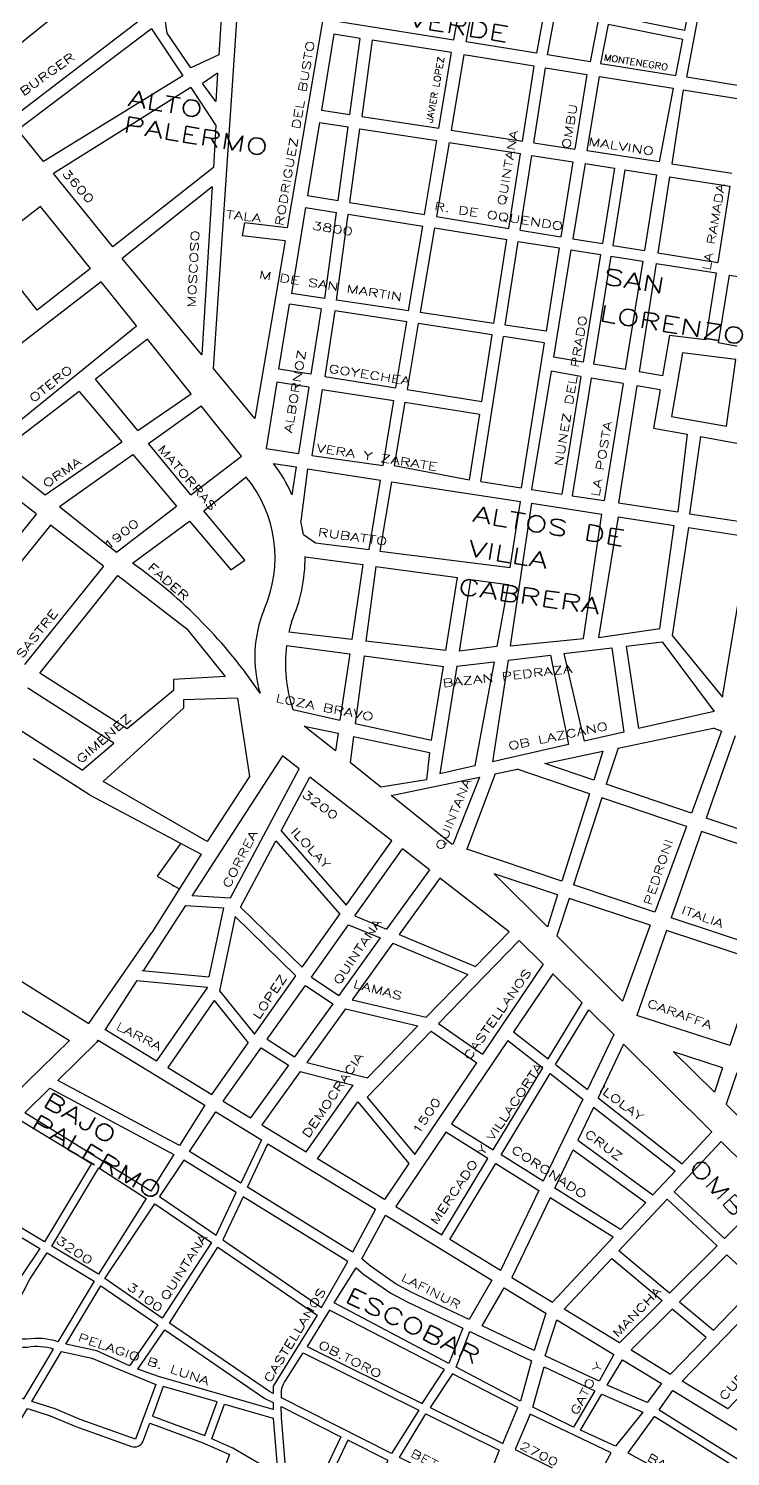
# Model space of a CAD drawing. Header units: millimetres. Extents: x 4375152 to 4409667, y 6523746 to 6549185.
# Drawn here: x 4383284 to 4384160, y 6527163 to 6528947 of the extents above; entities that cross this region are included whole.
import ezdxf

# ---------------------------------------------------------------- set-up
doc = ezdxf.new("R2010")
doc.units = ezdxf.units.MM
for name, color, linetype in [('LINEA CALLE', 252, 'Continuous'), ('NOMBRE BARRIO', 8, 'Continuous'), ('NOMBRE CALLE', 252, 'Continuous')]:
    doc.layers.add(name, color=color, linetype=linetype)
doc.styles.add('ROMANS', font='romans')
doc.styles.add('S1', font='ROMANS')

msp = doc.modelspace()

# ---------------------------------------------------------------- linework, layer by layer
at = {"layer": 'LINEA CALLE', "transparency": 33554687}
for p, q in [((4383456.8, 6528940.7), (4383434.3, 6529087.1)), ((4383218.5, 6528883.7), (4383388.4, 6529022)), ((4383527.6, 6529016.3), (4383521.2, 6528914)), ((4383436, 6528967.1), (4383260.1, 6528832.5)), ((4383436.9, 6528946.3), (4383270.1, 6528820.2)), ((4383436.9, 6528946.3), (4383476.1, 6528887.6)), ((4383486, 6528897.5), (4383456.8, 6528940.7)), ((4383521.2, 6528914), (4383486, 6528897.5)), ((4383827.2, 6528914), (4383811.3, 6528819.7)), ((4383519.7, 6528890.8), (4383500.7, 6528877.8)), ((4383519.7, 6528890.8), (4383517.5, 6528855.3)), ((4383476.1, 6528887.6), (4383302.2, 6528780.6)), ((4383486, 6528872.8), (4383314.5, 6528765.5)), ((4383486, 6528872.8), (4383517.5, 6528825.6)), ((4383517.5, 6528855.3), (4383500.7, 6528877.8)), ((4384101.2, 6528870.1), (4384086.7, 6528777.6)), ((4384101.2, 6528870.1), (4384176.5, 6528858.1)), ((4383302.2, 6528780.6), (4383270.1, 6528820.2)), ((4383517.5, 6528825.6), (4383514.3, 6528773.2)), ((4383646.8, 6528829.4), (4383631.8, 6528738.2)), ((4383646.8, 6528829.4), (4383682.7, 6528823.8)), ((4383670.2, 6528731.9), (4383682.7, 6528823.8)), ((4383684.8, 6528729.5), (4383697.4, 6528821.5)), ((4383697.4, 6528821.5), (4383793.5, 6528806.6)), ((4383811.3, 6528819.7), (4383900.3, 6528806.1)), ((4383778.2, 6528714.2), (4383793.5, 6528806.6)), ((4383808.6, 6528804.2), (4383793, 6528711.8)), ((4383808.6, 6528804.2), (4383897.8, 6528790.4)), ((4383914.4, 6528804), (4383965.8, 6528796.1)), ((4383883.2, 6528697), (4383897.8, 6528790.4)), ((4383897.3, 6528694.7), (4383911.9, 6528788.2)), ((4383911.9, 6528788.2), (4383963.3, 6528780.2)), ((4383514.3, 6528773.2), (4383388.7, 6528674.1)), ((4383963.3, 6528780.2), (4383948.4, 6528686.3)), ((4383978.5, 6528777.9), (4383963.1, 6528683.9)), ((4383978.5, 6528777.9), (4384015.3, 6528772.2)), ((4384015.3, 6528772.2), (4384000.1, 6528677.9)), ((4384028.2, 6528770.2), (4384013, 6528675.7)), ((4384028.2, 6528770.2), (4384067.9, 6528764)), ((4384086.7, 6528777.6), (4384162, 6528766.1)), ((4383388.7, 6528674.1), (4383314.5, 6528765.5)), ((4383512.8, 6528748.8), (4383400.5, 6528659.5)), ((4383512.8, 6528748.8), (4383500.1, 6528539)), ((4384067.9, 6528764), (4384052.7, 6528669.2)), ((4384084.1, 6528761.5), (4384069.3, 6528666.5)), ((4384084.1, 6528761.5), (4384159.4, 6528749.8)), ((4384159.4, 6528749.8), (4384144.3, 6528654.2)), ((4383631.8, 6528738.2), (4383670.2, 6528731.9)), ((4383298.4, 6528724.2), (4383232.3, 6528673.3)), ((4383360.7, 6528646.8), (4383298.4, 6528724.2)), ((4383629.4, 6528723.2), (4383611.8, 6528615.7)), ((4383629.4, 6528723.2), (4383668.2, 6528717)), ((4383653.5, 6528609.5), (4383668.2, 6528717)), ((4383668.1, 6528607.3), (4383682.8, 6528714.7)), ((4383682.8, 6528714.7), (4383775.8, 6528699.8)), ((4383684.8, 6528729.5), (4383778.2, 6528714.2)), ((4383553.1, 6528704.1), (4383550.3, 6528687.6)), ((4383606.7, 6528697.8), (4383553.1, 6528704.1)), ((4383758.2, 6528594), (4383775.8, 6528699.8)), ((4383790.5, 6528697.5), (4383772.6, 6528591.8)), ((4383790.5, 6528697.5), (4383881, 6528683)), ((4383793, 6528711.8), (4383883.2, 6528697)), ((4383897.3, 6528694.7), (4383948.4, 6528686.3)), ((4383603.9, 6528681.4), (4383550.3, 6528687.6)), ((4383603.9, 6528681.4), (4383566, 6528459.3)), ((4383864.6, 6528578.2), (4383881, 6528683)), ((4383878.7, 6528576.1), (4383895.1, 6528680.8)), ((4383895.1, 6528680.8), (4383946.3, 6528672.6)), ((4383963.1, 6528683.9), (4384000.1, 6528677.9)), ((4383294.5, 6528595), (4383232.3, 6528673.3)), ((4383500.1, 6528539), (4383400.5, 6528659.5)), ((4383946.3, 6528672.6), (4383929.8, 6528568.5)), ((4383960.9, 6528670.3), (4383938.9, 6528536)), ((4383960.9, 6528670.3), (4383997.9, 6528664.4)), ((4383997.9, 6528664.4), (4383976.3, 6528529.7)), ((4384010.8, 6528662.3), (4383989.1, 6528527.5)), ((4384010.8, 6528662.3), (4384050.5, 6528656)), ((4384013, 6528675.7), (4384052.7, 6528669.2)), ((4384069.3, 6528666.5), (4384144.3, 6528654.2)), ((4383360.7, 6528646.8), (4383294.5, 6528595)), ((4384050.5, 6528656), (4384028.8, 6528520.7)), ((4384067.2, 6528653.3), (4384045.9, 6528517.8)), ((4384067.2, 6528653.3), (4384142.2, 6528641.3)), ((4384142.2, 6528641.3), (4384129, 6528557.7)), ((4383374.2, 6528630.1), (4383184.3, 6528483.9)), ((4383418.4, 6528575.2), (4383374.2, 6528630.1)), ((4384158.5, 6528638.7), (4384144.7, 6528554.1)), ((4384158.5, 6528638.7), (4384233, 6528626.9)), ((4383653.5, 6528609.5), (4383611.8, 6528615.7)), ((4383758.2, 6528594), (4383668.1, 6528607.3)), ((4383648.9, 6528596.3), (4383609.6, 6528602.3)), ((4383665.9, 6528593.8), (4383653.6, 6528512)), ((4383756, 6528580.1), (4383665.9, 6528593.8)), ((4383864.6, 6528578.2), (4383772.6, 6528591.8)), ((4383231.8, 6528424.1), (4383418.4, 6528575.2)), ((4383742.3, 6528497.7), (4383756, 6528580.1)), ((4383770.3, 6528578), (4383756.3, 6528495.5)), ((4383862.4, 6528564), (4383770.3, 6528578)), ((4383929.8, 6528568.5), (4383878.7, 6528576.1)), ((4383431.9, 6528558.5), (4383367, 6528508.8)), ((4383486.8, 6528490.3), (4383431.9, 6528558.5)), ((4383848.2, 6528380.7), (4383876.5, 6528561.9)), ((4383849.4, 6528480.5), (4383862.4, 6528564)), ((4383927.5, 6528554.2), (4383876.5, 6528561.9)), ((4383927.5, 6528554.2), (4383898.8, 6528372.8)), ((4384083.9, 6528563.1), (4384075.2, 6528512.8)), ((4384129, 6528557.7), (4384083.9, 6528563.1)), ((4384184.7, 6528546.3), (4384144.7, 6528554.1)), ((4383976.3, 6528529.7), (4383938.9, 6528536)), ((4384100.3, 6528541.3), (4384086.5, 6528461.9)), ((4384167, 6528533.2), (4384100.3, 6528541.3)), ((4383566, 6528459.3), (4383514.4, 6528521.8)), ((4383936, 6528518.5), (4383911.8, 6528370.8)), ((4383973.4, 6528512.1), (4383936, 6528518.5)), ((4384028.8, 6528520.7), (4383989.1, 6528527.5)), ((4384075.2, 6528512.8), (4384045.9, 6528517.8)), ((4384155.1, 6528449.7), (4384167, 6528533.2)), ((4383420.2, 6528444.3), (4383367, 6528508.8)), ((4383633.6, 6528498.6), (4383620.6, 6528415.8)), ((4383653.6, 6528512), (4383742.3, 6528497.7)), ((4383973.4, 6528512.1), (4383949.7, 6528365)), ((4383986.3, 6528509.9), (4383962.6, 6528363)), ((4384025.9, 6528503.2), (4383986.3, 6528509.9)), ((4384025.9, 6528503.2), (4384002.4, 6528356.9)), ((4384043.2, 6528500.2), (4384020.3, 6528354.1)), ((4384072.2, 6528495.3), (4384043.2, 6528500.2)), ((4383346.8, 6528493.3), (4383242.5, 6528413.3)), ((4383346.8, 6528493.3), (4383400.2, 6528430.4)), ((4383420.2, 6528444.3), (4383486.8, 6528490.3)), ((4383650.4, 6528495.9), (4383637.3, 6528413.2)), ((4383650.4, 6528495.9), (4383739.7, 6528481.9)), ((4383726.2, 6528400.7), (4383739.7, 6528481.9)), ((4383756.3, 6528495.5), (4383849.4, 6528480.5)), ((4384072.1, 6528495.3), (4384063.8, 6528447.3)), ((4383433.3, 6528428.4), (4383499.1, 6528475.1)), ((4383549.5, 6528412.6), (4383499.1, 6528475.1)), ((4383753.6, 6528479.7), (4383740.3, 6528400.7)), ((4383753.6, 6528479.7), (4383846.9, 6528465)), ((4383834.1, 6528382.9), (4383846.9, 6528465)), ((4384063.8, 6528447.3), (4384106.2, 6528439.7)), ((4384086.5, 6528461.9), (4384155.1, 6528449.7)), ((4383304.1, 6528364), (4383400.2, 6528430.4)), ((4383486.4, 6528364), (4383433.3, 6528428.4)), ((4384106.2, 6528439.7), (4384094.4, 6528342.7)), ((4384122.8, 6528436.8), (4384108.9, 6528340.4)), ((4384122.8, 6528436.8), (4384167.9, 6528428.8)), ((4383242.5, 6528413.3), (4383304.1, 6528364)), ((4383322.1, 6528349.6), (4383413.7, 6528414.5)), ((4383413.7, 6528414.5), (4383468.4, 6528350.1)), ((4383486.4, 6528364), (4383549.5, 6528412.6)), ((4383580.1, 6528422), (4383620.6, 6528415.8)), ((4383637.3, 6528413.2), (4383726.2, 6528400.7)), ((4383589.6, 6528403.3), (4383617.9, 6528398.9)), ((4383617.9, 6528398.9), (4383612.5, 6528364)), ((4383632.1, 6528396.7), (4383623.4, 6528331.3)), ((4383632.1, 6528396.7), (4383723.2, 6528382.6)), ((4383740.3, 6528400.7), (4383834.1, 6528382.9)), ((4383293.1, 6528340.2), (4383229.3, 6528389.8)), ((4383502.6, 6528344.3), (4383555.1, 6528386.5)), ((4383708.8, 6528295.6), (4383723.2, 6528382.6)), ((4383736.8, 6528380.5), (4383722.2, 6528293.9)), ((4383736.8, 6528380.5), (4383897.7, 6528355.6)), ((4383848.2, 6528380.7), (4383898.8, 6528372.8)), ((4383885, 6528273.5), (4383897.7, 6528355.6)), ((4383911.8, 6528370.8), (4383949.7, 6528365)), ((4383962.6, 6528363), (4384002.4, 6528356.9)), ((4383293.4, 6528340.5), (4383190, 6528212.5)), ((4383322.1, 6528349.6), (4383393.5, 6528292.4)), ((4383393.5, 6528292.4), (4383468.4, 6528350.1)), ((4383553.7, 6528282.3), (4383502.6, 6528344.3)), ((4383911.8, 6528353.5), (4383885, 6528175.6)), ((4383911.8, 6528353.5), (4383999.4, 6528339.9)), ((4383976.6, 6528184.7), (4383999.4, 6528339.9)), ((4384020.3, 6528354.1), (4384094.4, 6528342.7)), ((4384108.9, 6528340.4), (4384186.3, 6528328.5)), ((4383310.9, 6528326.4), (4383208.6, 6528199.7)), ((4383377, 6528275), (4383310.9, 6528326.4)), ((4383413.3, 6528278.6), (4383484.4, 6528331.3)), ((4383484.4, 6528331.3), (4383536.3, 6528270.2)), ((4384020, 6528336.7), (4383995.5, 6528186)), ((4384020, 6528336.7), (4384089.9, 6528325.9)), ((4384071.9, 6528197.3), (4384089.9, 6528325.9)), ((4384107.6, 6528323.2), (4384087.2, 6528188.5)), ((4384107.6, 6528323.2), (4384183.4, 6528311.5)), ((4383626.7, 6528314.5), (4383641.9, 6528304)), ((4383641.9, 6528304), (4383708.8, 6528295.6)), ((4384150.3, 6528111.3), (4384183.4, 6528311.5)), ((4383628.8, 6528286.8), (4383701.2, 6528276.9)), ((4383722.2, 6528293.9), (4383885, 6528273.5)), ((4383377, 6528275), (4383278.4, 6528152)), ((4383536.3, 6528270.2), (4383553.7, 6528282.3)), ((4383701.2, 6528276.9), (4383687.3, 6528183.3)), ((4383717.1, 6528274.7), (4383704.8, 6528181.2)), ((4383717.1, 6528274.7), (4383819.4, 6528260.7)), ((4383297.8, 6528141.4), (4383395.2, 6528263.5)), ((4383395.2, 6528263.5), (4383481, 6528196.8)), ((4383804.8, 6528169.6), (4383819.4, 6528260.7)), ((4383835.4, 6528258.5), (4383821.3, 6528168.6)), ((4383835.4, 6528258.5), (4383882.5, 6528252)), ((4383882.5, 6528252), (4383868.3, 6528174.6)), ((4383481, 6528196.8), (4383528.9, 6528137.2)), ((4383995.5, 6528186), (4384071.9, 6528197.3)), ((4383687.3, 6528183.3), (4383608.5, 6528192.5)), ((4383804.8, 6528169.6), (4383704.8, 6528181.2)), ((4383885, 6528175.6), (4383976.6, 6528184.7)), ((4384029.7, 6528175), (4384075, 6528180.3)), ((4384075, 6528180.3), (4384139.8, 6528093.5)), ((4384087.2, 6528188.5), (4384150.3, 6528111.3)), ((4383605.6, 6528176), (4383684.7, 6528165.4)), ((4383684.7, 6528165.4), (4383672.4, 6528082.8)), ((4383702.5, 6528163), (4383691.4, 6528078.6)), ((4383702.5, 6528163), (4383801.6, 6528149.7)), ((4383868.3, 6528174.6), (4383821.3, 6528168.6)), ((4383882.3, 6528157.7), (4383935.4, 6528163.9)), ((4383935.4, 6528163.9), (4383957.8, 6528052.1)), ((4383952.1, 6528165.9), (4384011.9, 6528172.9)), ((4383952.1, 6528165.9), (4383977.3, 6528056.5)), ((4384011.9, 6528172.9), (4384026.8, 6528067.8)), ((4384029.7, 6528175), (4384045.4, 6528072)), ((4383406.7, 6528071.7), (4383297.8, 6528141.4)), ((4383786.9, 6528057.5), (4383801.6, 6528149.7)), ((4383818.4, 6528150.2), (4383797.2, 6528015.6)), ((4383818.4, 6528150.2), (4383864.8, 6528155.6)), ((4383864.8, 6528155.6), (4383840.9, 6528025.5)), ((4383882.3, 6528157.7), (4383863.1, 6528030.6)), ((4383528.9, 6528137.2), (4383464.5, 6528133.6)), ((4383464.5, 6528133.6), (4383464.5, 6528119.8)), ((4383389.9, 6528053.8), (4383282.5, 6528122.6)), ((4383464.5, 6528119.8), (4383406.7, 6528071.7)), ((4383544.6, 6528110.2), (4383476.9, 6528108.1)), ((4383476.9, 6528108.1), (4383476.9, 6528097.5)), ((4383544.6, 6528110.2), (4383559.4, 6528012.1)), ((4383476.9, 6528097.5), (4383376.8, 6528005.9)), ((4383613.7, 6528095.8), (4383672.4, 6528082.8)), ((4384139.8, 6528093.5), (4384045.4, 6528072)), ((4383350.6, 6528020), (4383254.1, 6528082)), ((4383666.7, 6528044.1), (4383627.7, 6528075.3)), ((4383627.7, 6528075.3), (4383670, 6528066.4)), ((4383691.4, 6528078.6), (4383786.9, 6528057.5)), ((4384019.8, 6528047.7), (4384138.3, 6528072.5)), ((4384148.8, 6528068.9), (4384138.3, 6528072.5)), ((4383350.6, 6528020), (4383389.9, 6528053.8)), ((4383670, 6528066.4), (4383666.7, 6528044.1)), ((4383689.3, 6528062.3), (4383685, 6528029.5)), ((4383689.3, 6528062.3), (4383784.4, 6528042.2)), ((4383957.8, 6528052.1), (4383863.1, 6528030.6)), ((4384026.8, 6528067.8), (4383977.3, 6528056.5)), ((4384148.8, 6528068.9), (4384111.3, 6527966.6)), ((4384165.8, 6528063.2), (4384129.8, 6527960.3)), ((4383359.7, 6527989.3), (4383289.5, 6528034.4)), ((4383600.7, 6528038), (4383487.7, 6527863.6)), ((4383621.5, 6528021.8), (4383600.7, 6528038)), ((4383784.4, 6528042.2), (4383780.5, 6528008.1)), ((4383928.1, 6528028.6), (4384000.9, 6528043.8)), ((4384000.9, 6528043.8), (4383989.5, 6528007.8)), ((4384019.8, 6528047.7), (4384005, 6528002.5)), ((4383535.7, 6527860.6), (4383621.5, 6528021.8)), ((4383589.9, 6528019.9), (4383588.9, 6528019.9)), ((4383723.3, 6527998.9), (4383685, 6528029.5)), ((4383840.9, 6528025.5), (4383797.2, 6528015.6)), ((4383866.2, 6528015.6), (4383893.6, 6528021.3)), ((4383984.1, 6527990.7), (4383893.6, 6528021.3)), ((4383989.5, 6528007.8), (4383928.1, 6528028.6)), ((4383506.6, 6527930.9), (4383376.8, 6528005.9)), ((4383559.4, 6528012.1), (4383506.6, 6527930.9)), ((4383599, 6527944.2), (4383634.8, 6528011.5)), ((4383737.3, 6527931.9), (4383634.8, 6528011.5)), ((4383780.5, 6528008.1), (4383723.3, 6527998.9)), ((4383736.3, 6527988.5), (4383846.5, 6528011.5)), ((4383846.5, 6528011.5), (4383813.5, 6527927.1)), ((4383866.2, 6528015.6), (4383831, 6527921.3)), ((4384111.3, 6527966.6), (4384005, 6528002.5)), ((4383359.7, 6527989.3), (4383499.2, 6527915.3)), ((4383812.7, 6527927.4), (4383736.3, 6527988.5)), ((4383984.1, 6527990.7), (4383949.6, 6527881.5)), ((4383999.5, 6527985.5), (4383964, 6527876.7)), ((4384105.1, 6527949.8), (4383999.5, 6527985.5)), ((4384105.1, 6527949.8), (4384065.8, 6527842.6)), ((4384241.9, 6527922.4), (4384129.8, 6527960.3)), ((4383473.6, 6527928.9), (4383444, 6527887.7)), ((4383548.3, 6527849), (4383592.5, 6527932)), ((4383592.5, 6527932), (4383672.4, 6527840.4)), ((4383599, 6527944.2), (4383680.1, 6527851.3)), ((4383680.1, 6527851.3), (4383737.3, 6527931.9)), ((4384123.8, 6527943.5), (4384086.1, 6527835.8)), ((4384236.3, 6527905.5), (4384123.8, 6527943.5)), ((4383499.2, 6527915.3), (4383437.3, 6527817.3)), ((4383690.9, 6527838), (4383750.4, 6527921.7)), ((4383784.1, 6527895.6), (4383750.4, 6527921.7)), ((4383949.6, 6527881.5), (4383831, 6527921.3)), ((4383784.1, 6527895.6), (4383730.6, 6527821.4)), ((4383444, 6527887.7), (4383471.8, 6527871.9)), ((4383463.3, 6527876.7), (4383463.3, 6527875.2)), ((4383797.2, 6527885.4), (4383746.3, 6527814.8)), ((4383883.8, 6527818.3), (4383797.2, 6527885.4)), ((4383944.2, 6527864.5), (4383865, 6527890.6)), ((4383865, 6527890.6), (4383931.6, 6527824.5)), ((4384065.8, 6527842.6), (4383964, 6527876.7)), ((4383487.5, 6527863.6), (4383535.7, 6527860.6)), ((4383944.2, 6527864.5), (4383931.6, 6527824.5)), ((4383958.5, 6527859.8), (4383943.2, 6527813)), ((4384059.8, 6527826.5), (4383958.5, 6527859.8)), ((4383479.6, 6527851.1), (4383426.8, 6527769.6)), ((4383479.6, 6527851.1), (4383527.1, 6527848.1)), ((4383527.1, 6527848.1), (4383508.8, 6527761.8)), ((4383548.3, 6527849), (4383625.1, 6527773.9)), ((4383625.1, 6527773.9), (4383672.4, 6527840.4)), ((4383541.7, 6527837.4), (4383522.1, 6527744.6)), ((4383541.7, 6527837.4), (4383617.5, 6527763.1)), ((4383636.8, 6527761.7), (4383683.2, 6527827.1)), ((4383683.2, 6527827.1), (4383722.8, 6527810.6)), ((4383690.9, 6527838), (4383730.6, 6527821.4)), ((4384059.8, 6527826.5), (4384025.1, 6527731.7)), ((4384200.2, 6527797.6), (4384086.1, 6527835.8)), ((4383358.9, 6527703.6), (4383437.3, 6527817.3)), ((4383722.8, 6527810.6), (4383671, 6527738.8)), ((4383738.5, 6527804), (4383687.5, 6527733.3)), ((4383738.5, 6527804), (4383832.1, 6527765)), ((4383746.3, 6527814.8), (4383841.8, 6527775)), ((4383795.5, 6527703.5), (4383896.3, 6527807.4)), ((4383841.8, 6527775), (4383883.8, 6527818.3)), ((4383896.3, 6527807.4), (4383926.2, 6527777.6)), ((4383943.2, 6527813), (4384025.1, 6527731.7)), ((4384080.4, 6527819.7), (4384043.2, 6527713.8)), ((4384194.9, 6527782), (4384080.4, 6527819.7)), ((4383425, 6527769.8), (4383508.8, 6527761.8)), ((4383926.2, 6527777.6), (4383850.6, 6527665.5)), ((4384194.9, 6527782), (4384159.5, 6527676.1)), ((4383269.8, 6527759.4), (4383358.9, 6527703.6)), ((4383418.8, 6527757.3), (4383379.3, 6527696.3)), ((4383418.8, 6527757.3), (4383506.9, 6527749)), ((4383506.9, 6527749), (4383443.5, 6527657.1)), ((4383565.8, 6527690.5), (4383617.5, 6527763.1)), ((4383581.5, 6527684), (4383629.2, 6527751.1)), ((4383629.2, 6527751.1), (4383663.4, 6527728.2)), ((4383636.8, 6527761.7), (4383671, 6527738.8)), ((4383780.1, 6527711.4), (4383832.1, 6527765)), ((4383938.2, 6527765.7), (4383889.3, 6527693.3)), ((4383938.2, 6527765.7), (4383974.7, 6527729.4)), ((4383515.4, 6527732.2), (4383457.6, 6527648.5)), ((4383515.4, 6527732.2), (4383558, 6527679.5)), ((4383522.1, 6527744.6), (4383565.8, 6527690.5)), ((4383687.5, 6527733.3), (4383780.1, 6527711.4)), ((4383663.4, 6527728.2), (4383615.6, 6527661.9)), ((4383679.3, 6527722), (4383630.9, 6527654.8)), ((4383679.3, 6527722), (4383769.6, 6527700.6)), ((4383932.5, 6527659.6), (4383974.7, 6527729.4)), ((4383941.8, 6527652.3), (4383983.2, 6527720.9)), ((4383983.2, 6527720.9), (4384014.3, 6527690)), ((4384159.5, 6527676.1), (4384043.2, 6527713.8)), ((4383378.9, 6527696.5), (4383443.5, 6527657.1)), ((4383706.7, 6527635.7), (4383769.6, 6527700.6)), ((4383795.5, 6527703.5), (4383850.6, 6527665.5)), ((4383370.5, 6527682.8), (4383369.3, 6527680.8)), ((4383512.3, 6527615.1), (4383558, 6527679.5)), ((4383581.5, 6527684), (4383615.6, 6527661.9)), ((4383706.5, 6527611.8), (4383786.4, 6527694.1)), ((4383786.4, 6527694.1), (4383843.3, 6527654.7)), ((4383882.1, 6527682.6), (4383811.9, 6527578.5)), ((4383882.1, 6527682.6), (4383925.7, 6527648.4)), ((4383889.3, 6527693.3), (4383932.5, 6527659.6)), ((4384014.3, 6527690), (4383981.4, 6527621.3)), ((4384026.7, 6527677.7), (4383994.7, 6527610.8)), ((4384026.7, 6527677.7), (4384136.9, 6527568.1)), ((4383526.5, 6527606.5), (4383574, 6527673.4)), ((4383574, 6527673.4), (4383608, 6527651.4)), ((4384150.2, 6527648.1), (4384089.1, 6527668.2)), ((4384089.1, 6527668.2), (4384140, 6527617.7)), ((4383457.6, 6527648.5), (4383512.3, 6527615.1)), ((4383608, 6527651.4), (4383560.7, 6527585.7)), ((4383622.8, 6527643.5), (4383574.8, 6527577)), ((4383622.8, 6527643.5), (4383689.1, 6527626.8)), ((4383630.9, 6527654.8), (4383706.7, 6527635.7)), ((4383941.8, 6527652.3), (4383981.4, 6527621.3)), ((4384150.2, 6527648.1), (4384140, 6527617.7)), ((4384168, 6527642.2), (4384154.9, 6527602.9)), ((4383935, 6527641.1), (4383975.6, 6527609.3)), ((4383526.5, 6527606.5), (4383560.7, 6527585.7)), ((4383989, 6527598.8), (4383969.3, 6527557.7)), ((4384015.7, 6527407.6), (4384015.7, 6527407.1))]:
    msp.add_line(p, q, dxfattribs=at)
for points in [[(4383958, 6529055.4), (4384009.7, 6529034.9), (4383984.9, 6528905.1), (4383931.5, 6528913.6)], [(4383849.5, 6529034.7), (4383936.7, 6529018.3), (4383917.9, 6528915.8), (4383830.2, 6528929.9)], [(4383832.6, 6529031), (4383831.5, 6529031.8), (4383666.8, 6528961.1), (4383666, 6528956.3), (4383814.6, 6528932.4)], [(4384102.6, 6528944.4), (4384009.5, 6528963.1), (4384018.6, 6529013.5), (4384055.6, 6529006.1), (4384112.3, 6528994.7)], [(4384105.4, 6528885.7), (4384122.3, 6528974.1), (4384193, 6528962.4), (4384179, 6528873.9)], [(4384100.4, 6528933), (4384007.2, 6528951.7), (4383997.9, 6528903), (4384091.8, 6528887.9)], [(4383649.2, 6528844.5), (4383684.8, 6528839.1), (4383697.8, 6528934.4), (4383664.8, 6528939.6)], [(4383981.2, 6528793.8), (4383996.4, 6528886.8), (4384088.7, 6528872.1), (4384071, 6528780)], [(4383472.2, 6527551.4), (4383320, 6527632.5), (4383369.3, 6527680.8), (4383370.5, 6527682.8), (4383503.7, 6527601.5)], [(4383484.7, 6527543.8), (4383517.5, 6527593.1), (4383574.4, 6527558.4), (4383548.6, 6527504.2)], [(4383644.3, 6527534.6), (4383694.6, 6527605.9), (4383758.3, 6527528.6), (4383728, 6527483.6)], [(4383799.8, 6527439.8), (4383857.1, 6527534.8), (4383804.6, 6527567.7), (4383742.1, 6527475)], [(4384211.6, 6527493.7), (4384152.6, 6527435.1), (4384089.8, 6527493.5), (4384148.6, 6527556.4)], [(4383940.6, 6527497.8), (4383963.6, 6527545.8), (4384054.4, 6527479.9), (4384022.9, 6527446.2)], [(4383809.8, 6527433.7), (4383867.1, 6527528.6), (4383920.8, 6527494.9), (4383873, 6527395.1)], [(4383526.2, 6527433.3), (4383649.2, 6527348.8), (4383682.1, 6527406.4), (4383551.7, 6527486.9)], [(4383938, 6527355.5), (4384013.8, 6527436.5), (4383934.9, 6527486), (4383887.2, 6527386.5)], [(4384080.9, 6527484), (4384143.4, 6527426), (4384083.9, 6527366.8), (4384020.8, 6527419.7)], [(4383520, 6527424.4), (4383643.9, 6527339.2), (4383589, 6527250.7), (4383589, 6527241.3), (4383584.3, 6527243.7), (4383459.5, 6527329.3)], [(4383952.5, 6527346.7), (4384011.9, 6527410.2), (4384074.6, 6527357.6), (4384021.4, 6527304.6)], [(4384138.8, 6527320.7), (4384194.8, 6527378.3), (4384155.6, 6527414.7), (4384096.6, 6527356.1)], [(4383665.3, 6527354.7), (4383692.8, 6527398.4), (4383702.4, 6527390.1), (4383735.8, 6527366.7), (4383757.1, 6527355.5), (4383825.9, 6527322.9), (4383808.4, 6527279)], [(4383368.9, 6527294.5), (4383330.3, 6527303), (4383373.9, 6527376), (4383444.9, 6527327.2), (4383444.9, 6527327.2), (4383409.8, 6527275.8)], [(4384099.7, 6527256.8), (4384206.9, 6527367), (4384253.3, 6527323.9), (4384156.6, 6527222.1)], [(4383775.1, 6527229), (4383802.8, 6527271.3), (4383659.3, 6527345.6), (4383631.4, 6527300.3)], [(4384085.3, 6527265.7), (4384129.7, 6527311.3), (4384087.3, 6527346.9), (4384035.9, 6527295.8)], [(4383817.5, 6527274.2), (4383834.7, 6527318.7), (4383911.5, 6527282.2), (4383897.7, 6527231.9)], [(4383348.2, 6527208.9), (4383316.8, 6527222.4), (4383287.8, 6527231.6), (4383324.8, 6527293.7), (4383362.4, 6527285.5), (4383442.3, 6527252.7), (4383417.2, 6527184.3)], [(4383913.1, 6527224.3), (4383927.4, 6527274.7), (4383990.6, 6527244.7), (4383964.1, 6527199.5)], [(4383438.2, 6527213), (4383503.7, 6527188.8), (4383519, 6527230.8), (4383451.8, 6527250.3)], [(4383875.7, 6527179.1), (4383894.7, 6527223.7), (4383812.8, 6527266.1), (4383785.1, 6527224)], [(4383973, 6527195.4), (4383999.5, 6527240.5), (4384050.8, 6527218), (4384016.5, 6527175.7)], [(4383512.6, 6527184.6), (4383528.4, 6527228.1), (4383589, 6527210.5), (4383594.7, 6527140.2), (4383538.8, 6527173.2)], [(4383848, 6527110.6), (4383746.9, 6527161.6), (4383779.8, 6527215.9), (4383871.4, 6527170.5)], [(4383995.5, 6527138.5), (4384011.2, 6527167.2), (4383910.1, 6527215.5), (4383891.4, 6527171.3), (4383987.7, 6527123.4)], [(4384031.9, 6527167.4), (4384142.7, 6527107.3), (4384185.3, 6527137.3), (4384064.7, 6527212.6)]]:
    msp.add_lwpolyline(points, close=True, dxfattribs=at)
for points in [[(4383514.4, 6528521.8), (4383547.4, 6529012.8), (4383657, 6528993), (4383606.7, 6528697.8)], [(4383811.7, 6528916.8), (4383712.6, 6528932), (4383699.6, 6528836.8), (4383796, 6528822.1), (4383811.7, 6528916.8)], [(4383900.3, 6528806.1), (4383914.9, 6528899.8), (4383827.2, 6528913.8)], [(4383914.4, 6528804), (4383929, 6528897.5), (4383980.6, 6528889.3), (4383965.8, 6528796.1)], [(4383207.9, 6527611), (4383274.6, 6527719.5), (4383334.5, 6527682.6), (4383263.1, 6527612.6), (4383232.7, 6527595.3), (4383207.9, 6527611)], [(4383706.5, 6527611.8), (4383765.9, 6527539.8), (4383843.3, 6527654.7)], [(4383811.9, 6527578.5), (4383863.9, 6527545.9), (4383925.7, 6527648.4)], [(4383574.8, 6527577), (4383630.1, 6527543.3), (4383689.1, 6527626.8)], [(4383975.6, 6527609.3), (4383926.4, 6527506.6), (4383873.8, 6527539.7), (4383935, 6527641.1)], [(4383436.3, 6527494.3), (4383278.7, 6527591.9), (4383310.2, 6527622.9), (4383465, 6527540), (4383436.3, 6527494.3), (4383436.3, 6527494.3)], [(4383994.7, 6527610.8), (4384099.8, 6527528.5), (4384136.9, 6527568.1)], [(4384268.2, 6527609.2), (4384238, 6527520.5), (4384154.9, 6527602.9)], [(4383969.3, 6527557.7), (4384063.3, 6527489.5), (4384090.9, 6527519), (4383989, 6527598.8)], [(4383267.8, 6527586.2), (4383362.3, 6527528.8), (4383303.4, 6527430.8), (4383197.6, 6527494.3), (4383229.6, 6527541.2), (4383248.4, 6527569.8), (4383256.3, 6527579.2), (4383267.8, 6527586.2)], [(4383557.1, 6527499), (4383582.5, 6527553.4), (4383716.9, 6527471.5), (4383688.2, 6527417.8)], [(4383370.8, 6527390.3), (4383312.6, 6527425.3), (4383371.4, 6527523.2), (4383430.5, 6527485.1), (4383430.5, 6527485.1), (4383370.8, 6527390.3), (4383370.8, 6527390.3)], [(4383447.1, 6527487.5), (4383502.1, 6527450), (4383517.7, 6527439.1), (4383517.7, 6527439.1), (4383543, 6527492.3), (4383543, 6527492.3), (4383477.4, 6527532.9), (4383447.1, 6527487.5)], [(4383688.2, 6527417.8), (4383686.8, 6527418.7), (4383557.1, 6527499)], [(4383378.6, 6527384.9), (4383441.1, 6527478.5), (4383496.3, 6527440.9), (4383511.9, 6527430), (4383511.9, 6527430), (4383450.5, 6527335.5), (4383450.5, 6527335.5), (4383378.6, 6527384.9)], [(4383699.9, 6527409.6), (4383729.1, 6527464.1)], [(4383729.1, 6527464.1), (4383862.2, 6527382.9), (4383833.8, 6527333.7)], [(4383833.8, 6527333.7), (4383763, 6527367.3), (4383742.7, 6527377.9), (4383710.5, 6527400.5), (4383699.9, 6527409.6)], [(4383849.9, 6527326), (4383877.3, 6527373.6), (4383929.7, 6527341.7), (4383914.9, 6527295.2)], [(4383453.8, 6527321.1), (4383578.8, 6527235.3), (4383589, 6527230.1), (4383589, 6527221.2), (4383445.9, 6527262.6), (4383420.2, 6527272), (4383453.8, 6527321.1)], [(4383914.9, 6527295.2), (4383849.9, 6527326)], [(4383928.8, 6527288.6), (4383943.2, 6527333.5), (4384014.4, 6527290), (4383996.3, 6527256.6)], [(4383996.3, 6527256.6), (4383928.8, 6527288.6)], [(4384006.2, 6527251.9), (4384025.4, 6527283.3), (4384073.9, 6527253.7), (4384056.1, 6527230)], [(4384056.1, 6527230), (4384006.2, 6527251.9)], [(4384070.9, 6527221.1), (4384088.2, 6527245), (4384222.2, 6527163.3)], [(4384070.9, 6527221.1), (4384188.2, 6527147.8), (4384193.2, 6527142.9), (4384222.2, 6527163.3)]]:
    msp.add_lwpolyline(points, dxfattribs=at)
at = {"layer": 'LINEA CALLE', "ltscale": 0.2, "transparency": 33554687}
for points in [[(4383648.9, 6528596.3), (4383636.1, 6528514.8), (4383596.3, 6528521.2), (4383609.6, 6528602.3)], [(4383633.6, 6528498.6), (4383593.7, 6528505), (4383580.1, 6528422)]]:
    msp.add_lwpolyline(points, dxfattribs=at)
at = {"layer": 'LINEA CALLE', "transparency": 33554687}
for points in [[(4383237.2, 6527314.5), (4383111.5, 6527355.1), (4383100.9, 6527372), (4383120.2, 6527391, 0.129231), (4383127.8, 6527416.7), (4383129.5, 6527441.3), (4383179.9, 6527475.2), (4383191.8, 6527486.2), (4383297.5, 6527422.7), (4383275.7, 6527389.7)], [(4383626.4, 6527292.1), (4383770.8, 6527220.4), (4383737, 6527166.6), (4383599.5, 6527236, -0.186642), (4383604.7, 6527258)], [(4383599.2, 6527225), (4383673.7, 6527187.4), (4383642.5, 6527121.5, -0.453187), (4383635.2, 6527118.6), (4383605.6, 6527134.2), (4383599.4, 6527211.4)], [(4383634.5, 6527108.7), (4383603.6, 6527124.9), (4383549, 6527025, -0.099138), (4383622.7, 6527002.1), (4383645.3, 6526989.5), (4383732.7, 6527157.6), (4383682.4, 6527183), (4383651.6, 6527117.7, -0.375054)]]:
    msp.add_lwpolyline(points, format="xyb", close=True, dxfattribs=at)
for points in [[(4383320.2, 6527306, 0.11948), (4383281.6, 6527309.2, -0.053257), (4383248.2, 6527312), (4383285.2, 6527384.2), (4383306.9, 6527417), (4383365.4, 6527381.8), (4383365.4, 6527381.8), (4383320.2, 6527306)], [(4383275.8, 6527235.4), (4383275.8, 6527235.4), (4383277.7, 6527234.8), (4383314.7, 6527296.8, 0.123024), (4383282.5, 6527299, -0.060233), (4383237.6, 6527303.5), (4383200.6, 6527316.2), (4383183.7, 6527266.9), (4383275.8, 6527235.4)], [(4383434.9, 6527204.2), (4383500.4, 6527180), (4383534.6, 6527165.1), (4383489.9, 6527047.9), (4383480.6, 6527051.8), (4383379.9, 6527087.7, 0.364491), (4383372.1, 6527112.6), (4383244.8, 6527163.6), (4383244.8, 6527163.6), (4383244.2, 6527163.8), (4383269.9, 6527201.8), (4383282.4, 6527222.6), (4383310.5, 6527213.7), (4383342.5, 6527200.1), (4383412, 6527175.3, 0.36676), (4383426.4, 6527180.9), (4383435, 6527204.2)]]:
    msp.add_lwpolyline(points, format="xyb", dxfattribs=at)
for centre, radius, start, end in [((4383432.8, 6528285.6), 196.1, 23.5905, 36.9079), ((4383432.8, 6528285.6), 158.6, 335.9146, 39.556), ((4383432.8, 6528285.6), 196.1, 8.5044, 13.496), ((4383432.8, 6528285.6), 196.1, 335.9146, 0.3693), ((4383060.2, 6527772.9), 616.8, 33.821, 55.0715), ((4383725.7, 6528161.4), 159.6, 158.1266, 196.4553), ((4383782.6, 6528153.4), 178.4, 162.5715, 167.3611), ((4383782.6, 6528153.4), 178.4, 172.7345, 198.8571)]:
    msp.add_arc(centre, radius, start, end, dxfattribs=at)

# ---------------------------------------------------------------- texts
at = {"layer": 'NOMBRE BARRIO', "transparency": 33554687, "style": 'S1', "width": 1.5}
for s, rotation, p in [('VERDE', 350.5957, (4383756.9, 6528949.8)), ('ALTO', 350.5957, (4383406.8, 6528850.4)), ('PALERMO', 350.5957, (4383400.8, 6528817.4)), ('SAN ', 350.5957, (4384000.2, 6528627.7)), ('LORENZO', 350.5957, (4383995.4, 6528581.7)), ('ALTOS DE ', 350.5957, (4383837.3, 6528331)), ('VILLA ', 350.5957, (4383831.3, 6528288.1)), ('CABRERA', 351.8339, (4383818.9, 6528240.1)), ('BAJO', 329.8187, (4383300, 6527601.7)), ('PALERMO', 329.8187, (4383284.8, 6527574.2)), ('OMBU', 313.1556, (4384106.8, 6527523.4)), ('ESCOBAR', 334.0891, (4383677.2, 6527357))]:
    msp.add_text(s, height=20, rotation=rotation, dxfattribs=at).set_placement(p)
at = {"layer": 'NOMBRE CALLE', "transparency": 33554687}
for s, height, rotation, style, width, p in [('ALAMEDA', 10, 38.5379, 'ROMANS', 1.5, (4383236, 6528933.8)), ('RODRIGUEZ DEL BUSTO', 10, 80.2987, 'S1', 1.5, (4383601.3, 6528699.1)), ('BURGER', 10, 35.9443, 'ROMANS', 1.5, (4383277.3, 6528862)), ('JAVIER LOPEZ', 8, 79.7074, 'S1', 1.137402, (4383787.9, 6528828.1)), ('MONTENEGRO', 8, 350.9342, 'S1', 1.133725, (4384001.6, 6528906.9)), ('OMBU', 10, 80.2987, 'S1', 1.5, (4383959.3, 6528795.4)), ('QUINTANA', 10, 80.2987, 'S1', 1.5, (4383878.8, 6528724.8)), ('MALVINO', 10, 350.9342, 'S1', 1.5, (4383981.9, 6528801.1)), ('3600', 10, 311.5584, 'ROMANS', 1.5, (4383324.7, 6528765.5)), ('LA RAMADA', 10, 80.2987, 'S1', 1.5, (4384134.7, 6528643.7)), ('TALA', 10, 353.1067, 'S1', 1.5, (4383529.5, 6528709.9)), ('R. DE OQUENDO', 10, 350.9342, 'S1', 1.5, (4383789.6, 6528720.1)), ('3800', 10, 350.9342, 'S1', 1.5, (4383636.9, 6528695.9)), ('MOSCOSO', 10, 87.0676, 'ROMANS', 1.5, (4383491.8, 6528597.5)), ('M DE SAN MARTIN', 10, 350.9342, 'S1', 1.5, (4383570.8, 6528634.6)), ('NUNEZ DEL PRADO', 10, 80.6673, 'S1', 1.5, (4383950.2, 6528399.1)), ('ALBORNOZ', 10, 80.2987, 'S1', 1.5, (4383612.4, 6528441)), ('OTERO', 10, 38.7283, 'ROMANS', 1.5, (4383289.4, 6528478.7)), ('GOYECHEA', 10, 350.9342, 'S1', 1.5, (4383657.6, 6528517.2)), ('LA POSTA', 10, 80.2987, 'S1', 1.5, (4383996, 6528361.2)), ('VERA Y ZARATE', 10, 350.9342, 'S1', 1.5, (4383642.5, 6528418.1)), ('MATORRAS', 10, 310.8989, 'ROMANS', 1.5, (4383444.3, 6528421.1)), ('ORMA', 10, 34.751, 'ROMANS', 1.5, (4383305.6, 6528372.2)), ('1900', 10, 38.7283, 'ROMANS', 1.5, (4383382.3, 6528294.8)), ('RUBATTO', 10, 352.0578, 'S1', 1.5, (4383644.2, 6528312.9)), ('FADER', 10, 319.0769, 'ROMANS', 1.5, (4383431.3, 6528272.3)), ('SASTRE', 10, 51.3641, 'ROMANS', 1.5, (4383275.2, 6528158.8)), ('BAZAN PEDRAZA', 10, 6.4022, 'S1', 1.5, (4383801.3, 6528123.7)), ('LOZA BRAVO', 10, 348.7866, 'S1', 1.5, (4383591.5, 6528105.6)), ('GIMENEZ', 10, 41.0794, 'ROMANS', 1.5, (4383348.7, 6528027.7)), ('OB LAZCANO', 10, 11.6761, 'S1', 1.5, (4383883.7, 6528045.1)), ('QUINTANA', 10, 67.7927, 'S1', 1.5, (4383800.6, 6527919.1)), ('3200', 10, 323.3957, 'ROMANS', 1.5, (4383624, 6527988)), ('ILOLAY', 10, 313, 'ROMANS', 1.5, (4383610.3, 6527942.8)), ('CORREA', 10, 63, 'ROMANS', 1.5, (4383534.3, 6527871.9)), ('PEDRONI', 10, 71.5525, 'S1', 1.5, (4384061.1, 6527850.2)), ('ITALIA', 10, 340.2161, 'S1', 1.5, (4384097.7, 6527841.5)), ('QUINTANA', 10, 56.1481, 'ROMANS', 1.5, (4383671.8, 6527750.9)), ('CASTELLANOS', 10, 54.865, 'S1', 1.5, (4383834.4, 6527657)), ('LOPEZ', 10, 56.1481, 'ROMANS', 1.5, (4383571.2, 6527707.8)), ('LAMAS', 10, 345.045, 'ROMANS', 1.5, (4383688.3, 6527748.8)), ('CARAFFA', 10, 340.374, 'S1', 1.5, (4384055, 6527724.8)), ('LARRA', 10, 333, 'ROMANS', 1.5, (4383392, 6527697)), ('DEMOCRACIA', 10, 56.1481, 'ROMANS', 1.5, (4383633.1, 6527559.7)), ('MERCADO Y VILLACORTA', 10, 56.1481, 'ROMANS', 1.5, (4383793, 6527451.3)), ('ILOLAY', 10, 323.3957, 'ROMANS', 1.5, (4383995.2, 6527619.4)), ('1500', 10, 56.1481, 'ROMANS', 1.5, (4383770.4, 6527564.1)), ('CRUZ', 10, 323.3957, 'ROMANS', 1.5, (4383977.1, 6527563.6)), ('CORONADO', 10, 326.8293, 'ROMANS', 1.5, (4383885.4, 6527543.6)), ('3200', 10, 325.7805, 'ROMANS', 1.5, (4383316.6, 6527430.6)), ('QUINTANA', 10, 57.482, 'ROMANS', 1.5, (4383456.2, 6527356.3)), ('3100', 10, 323.3957, 'ROMANS', 1.5, (4383405.3, 6527373)), ('LAFINUR', 10, 333, 'ROMANS', 1.5, (4383747.9, 6527383.3)), ('CASTELLANOS', 10, 58.7804, 'ROMANS', 1.5, (4383585.3, 6527253.9)), ('MANCHA', 10, 46.1148, 'ROMANS', 1.5, (4384018.9, 6527310.7)), ('PELAGIO B. LUNA', 10, 341, 'ROMANS', 1.5, (4383344.2, 6527307.6)), ('OB.TORO', 10, 333, 'ROMANS', 1.5, (4383644.4, 6527299.2)), ('CUENCA', 10, 47.6893, 'ROMANS', 1.5, (4384152.3, 6527231.7)), ('GATO Y', 10, 62.7579, 'ROMANS', 1.5, (4383968.7, 6527213.5)), ('2700', 10, 333, 'ROMANS', 1.5, (4383895.9, 6527173.2)), ('BETANIA', 10, 333, 'ROMANS', 1.5, (4383759.5, 6527163.5)), ('BARROS', 10, 331.9985, 'ROMANS', 1.5, (4384054.9, 6527158.3))]:
    msp.add_text(s, height=height, rotation=rotation, dxfattribs=dict(at, style=style, width=width)).set_placement(p)

doc.saveas('drawing.dxf')
